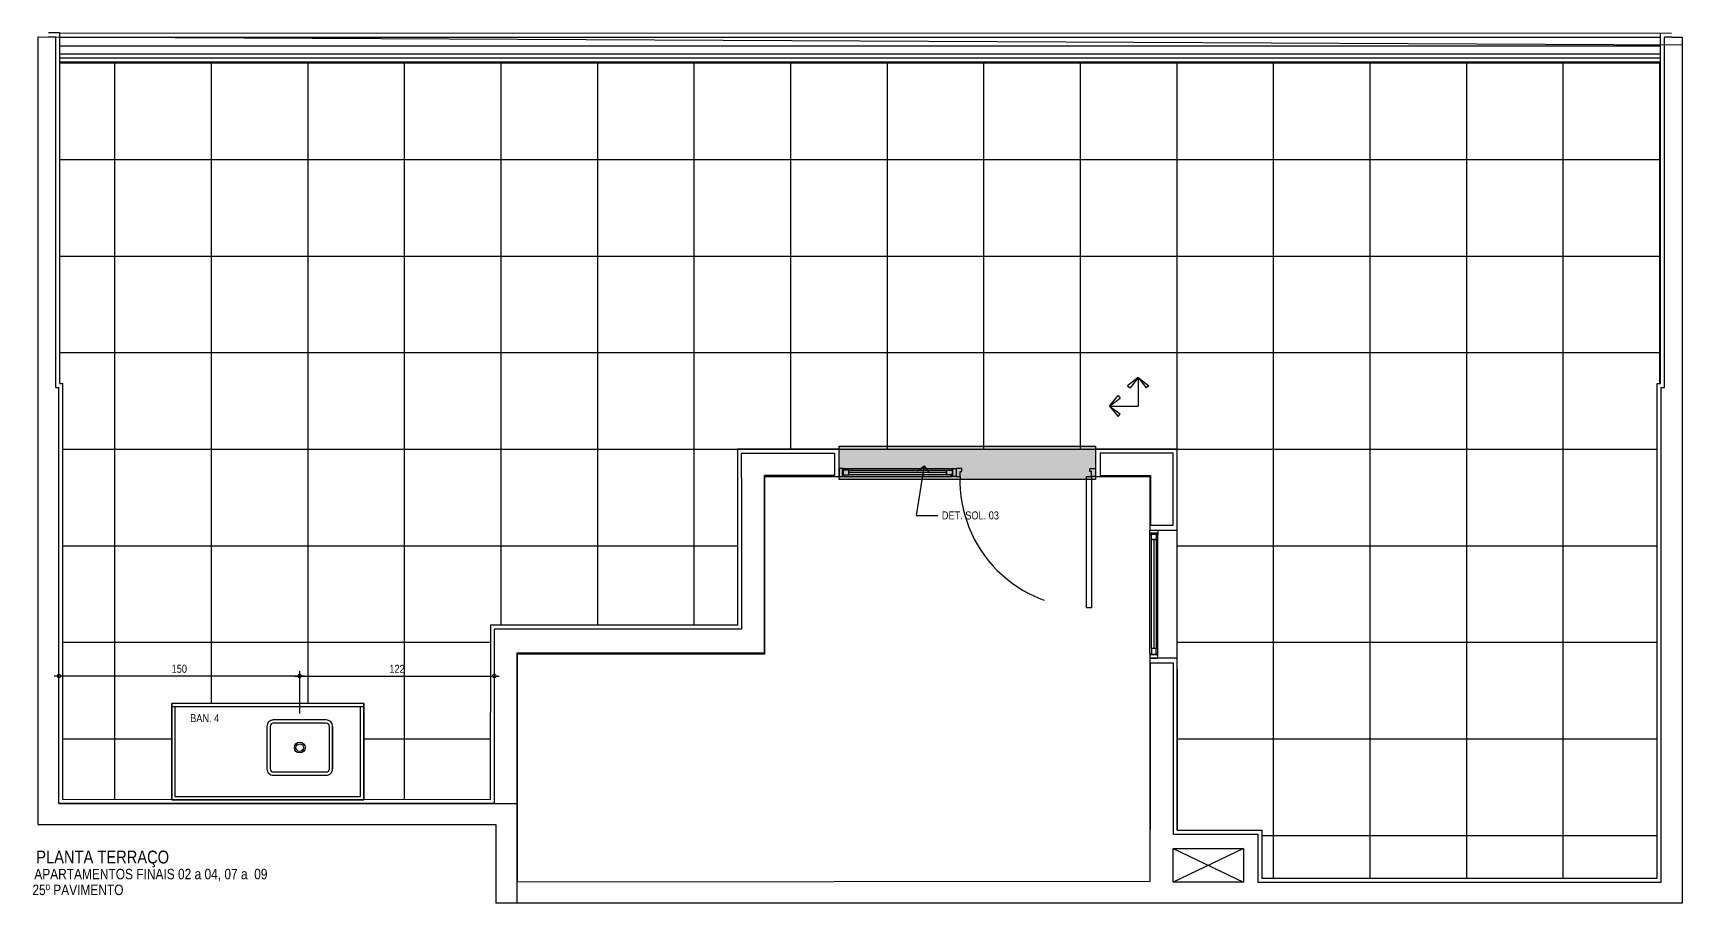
# Model space of a CAD drawing. Header units: metres. Extents: x 3 to 168, y -142 to 28.
# Drawn here: x 102.49 to 112.79, y -28.17 to -22.73 of the extents above; entities that cross this region are included whole.
import ezdxf
from ezdxf import colors
from ezdxf.entities.mleader import LeaderData, LeaderLine
from ezdxf.math import Vec2, Vec3

# ---------------------------------------------------------------- set-up
doc = ezdxf.new("R2010")
doc.units = ezdxf.units.M
doc.linetypes.add('DASHEDX2', pattern=[1.5, 1, -0.5])
for name, color, linetype in [('ARQ-ALV ACAB', 4, 'Continuous'), ('ARQ-ALV OSSO', 5, 'Continuous'), ('ARQ-AUX', 7, 'Continuous'), ('ARQ-AUX1', 1, 'Continuous'), ('ARQ-AUX2', 2, 'Continuous'), ('ARQ-CAX @ 1', 1, 'Continuous'), ('ARQ-CERÂMICA', 7, 'Continuous'), ('ARQ-DIM', 2, 'Continuous'), ('ARQ-HID', 2, 'Continuous'), ('ARQ-PRJ', 7, 'DASHEDX2'), ('ARQ-SIM', 1, 'Continuous'), ('ARQ-TXT', 2, 'Continuous')]:
    doc.layers.add(name, color=color, linetype=linetype)
doc.styles.add('Adesa', font='ARIALN.TTF')
doc.dimstyles.new('ADESA 1-0025', dxfattribs={"dimtxt": 0.05, "dimasz": 0.045, "dimexe": 0.03, "dimexo": 0.04, "dimgap": 0.02, "dimtad": 1, "dimtoh": 1, "dimdec": 0, "dimlfac": 100, "dimzin": 4, "dimtxsty": 'Adesa', "dimblk": 'DOTSMALL', "dimcen": 1, "dimdle": 0.03, "dimclrd": 1, "dimclre": 1, "dimclrt": 256, "dimazin": 1, "dimtm": 1e-09, "dimtfac": 1, "dimtdec": 0, "dimtix": 1, "dimtmove": 2, "dimatfit": 0, "dimldrblk": 'DOTSMALL', "dimfxl": 0.8, "dimtvp": 2, "dimtolj": 1, "dimtzin": 0, "dimarcsym": 0})

# ---------------------------------------------------------------- blocks, each defined once
blk = doc.blocks.new('00002ITA-AIT-PR-008-BSE-PLA-TIP-R00$0$Cuba 1')
blk.add_line((0.205, 0.305), (0.205, 0.04))
for points in [[(0.165, 0, 0.4142136), (0.205, 0.04), (0.205, 0.305, 0.4142136), (0.165, 0.345), (-0.165, 0.345, 0.4142136), (-0.205, 0.305), (-0.205, 0.04, 0.4142136), (-0.165, 0)], [(-0.165, 0.02), (0.165, 0.02, 0.4142136), (0.185, 0.04), (0.185, 0.305, 0.4142136), (0.165, 0.325), (-0.165, 0.325, 0.4142136), (-0.185, 0.305), (-0.185, 0.04, 0.4142136)]]:
    blk.add_lwpolyline(points, format="xyb", close=True)
for radius in [0.0337, 0.0237]:
    blk.add_circle((0, 0.1725), radius)
blk = doc.blocks.new('*U25')
at = {"linetype": 'Continuous'}
blk.add_lwpolyline([(0, 0), (0, 0.6), (-1.2, 0.6), (-1.2, 0)], dxfattribs=at)
at = {"lineweight": -2}
for points in [[(-1.2, 0), (-1.2, 0.6), (0, 0.6), (0, 0)], [(-1.18, 0.02), (-1.18, 0.58), (-0.02, 0.58), (-0.02, 0.02)], [(0, 0.02), (-1.2, 0.02)], [(0, 0), (-1.2, 0)]]:
    blk.add_lwpolyline(points, dxfattribs=at)
at = {"lineweight": -2, "extrusion": (0, 0, -1), "zscale": -1, "rotation": 180}
blk.add_blockref('00002ITA-AIT-PR-008-BSE-PLA-TIP-R00$0$Cuba 1', (0.4, 0.447), dxfattribs=at)
blk = doc.blocks.new('*U121')
for points in [[(0, 0), (0, 0.82), (0.03, 0.82), (0.03, 0)], [(-0.025, 0), (0, 0), (0, -0.03), (0.01, -0.03), (0.01, -0.05), (-0.025, -0.05), (-0.025, 0)], [(0.845, 0), (0.82, 0), (0.82, -0.03), (0.81, -0.03), (0.81, -0.05), (0.845, -0.05), (0.845, 0)]]:
    blk.add_lwpolyline(points, close=True)
at = {"layer": 'ARQ-PRJ'}
blk.add_arc((0.024, 0.024), 0.797, 358.2599, 91.7013, dxfattribs=at)
blk = doc.blocks.new('*U127')
at = {"color": 0, "linetype": 'ByBlock', "ltscale": 0.5}
for points in [[(0.02, -0.045), (0.02, -0.045), (0.02, -0.045), (0.02, -0.045), (0.02, -0.045), (0.02, -0.045), (0.02, -0.045), (0.02, -0.045), (0.02, -0.045), (0.03, -0.045), (0.03, -0.05), (0, -0.05), (0, 0), (0.03, 0), (0.03, -0.005), (0.02, -0.005), (0.02, -0.045)], [(0.71, -0.045), (0.71, -0.045), (0.71, -0.045), (0.71, -0.045), (0.71, -0.045), (0.71, -0.045), (0.71, -0.045), (0.71, -0.045), (0.71, -0.045), (0.7, -0.045), (0.7, -0.05), (0.73, -0.05), (0.73, 0), (0.7, 0), (0.7, -0.005), (0.71, -0.005), (0.71, -0.045)], [(0.025, -0.01), (0.06, -0.01), (0.06, -0.04), (0.025, -0.04)], [(0.705, -0.01), (0.67, -0.01), (0.67, -0.04), (0.705, -0.04)]]:
    blk.add_lwpolyline(points, close=True, dxfattribs=at)
at = {"color": 8, "linetype": 'ByBlock', "ltscale": 0.5}
for points in [[(0.7, 0), (0.03, 0)], [(0.7, -0.05), (0.03, -0.05)]]:
    blk.add_lwpolyline(points, dxfattribs=at)
at = {"color": 7, "linetype": 'ByBlock', "ltscale": 0.5}
blk.add_lwpolyline([(0.67, -0.01), (0.67, -0.04), (0.06, -0.04), (0.06, -0.01)], close=True, dxfattribs=at)
blk.add_lwpolyline([(0.06, -0.025), (0.67, -0.025)], dxfattribs=at)
blk = doc.blocks.new('*U118')
at = {"color": 0, "linetype": 'ByBlock', "ltscale": 0.5}
for points in [[(0.02, -0.045), (0.02, -0.045), (0.02, -0.045), (0.02, -0.045), (0.02, -0.045), (0.02, -0.045), (0.02, -0.045), (0.02, -0.045), (0.02, -0.045), (0.03, -0.045), (0.03, -0.05), (0, -0.05), (0, 0), (0.03, 0), (0.03, -0.005), (0.02, -0.005), (0.02, -0.045)], [(0.78, -0.045), (0.78, -0.045), (0.78, -0.045), (0.78, -0.045), (0.78, -0.045), (0.78, -0.045), (0.78, -0.045), (0.78, -0.045), (0.78, -0.045), (0.77, -0.045), (0.77, -0.05), (0.8, -0.05), (0.8, 0), (0.77, 0), (0.77, -0.005), (0.78, -0.005), (0.78, -0.045)], [(0.025, -0.01), (0.06, -0.01), (0.06, -0.04), (0.025, -0.04)], [(0.775, -0.01), (0.74, -0.01), (0.74, -0.04), (0.775, -0.04)]]:
    blk.add_lwpolyline(points, close=True, dxfattribs=at)
at = {"color": 8, "linetype": 'ByBlock', "ltscale": 0.5}
for points in [[(0.77, 0), (0.03, 0)], [(0.77, -0.05), (0.03, -0.05)]]:
    blk.add_lwpolyline(points, dxfattribs=at)
at = {"color": 7, "linetype": 'ByBlock', "ltscale": 0.5}
blk.add_lwpolyline([(0.74, -0.01), (0.74, -0.04), (0.06, -0.04), (0.06, -0.01)], close=True, dxfattribs=at)
blk.add_lwpolyline([(0.06, -0.025), (0.74, -0.025)], dxfattribs=at)
blk = doc.blocks.new('_DotSmall')
at = {"color": 0, "linetype": 'ByBlock', "const_width": 0.5}
blk.add_lwpolyline([(-0.0625, 0, 1), (0.0625, 0, 1)], format="xyb", close=True, dxfattribs=at)
blk = doc.blocks.new('*D128')
at = {"layer": 'ARQ-DIM', "color": 1, "lineweight": -2, "transparency": 16777216}
for p, q in [((104.123, -26.747), (105.399, -26.747)), ((104.153, -26.982), (104.153, -26.717)), ((105.369, -26.982), (105.369, -26.717))]:
    blk.add_line(p, q, dxfattribs=at)
at = {"layer": 'Defpoints', "color": 0, "transparency": 16777216}
for p in [(105.369, -26.747), (104.153, -27.022), (105.369, -27.022)]:
    blk.add_point(p, dxfattribs=at)
at = {"layer": 'ARQ-DIM', "color": 1, "lineweight": -2, "transparency": 16777216, "xscale": 0.045, "yscale": 0.045, "zscale": 0.045, "rotation": 180}
blk.add_blockref('_DotSmall', (104.153, -26.747), dxfattribs=at)
at = {"layer": 'ARQ-DIM', "color": 1, "lineweight": -2, "transparency": 16777216, "xscale": 0.045, "yscale": 0.045, "zscale": 0.045}
blk.add_blockref('_DotSmall', (105.369, -26.747), dxfattribs=at)
at = {"layer": 'ARQ-DIM', "transparency": 16777216, "insert": (104.761, -26.702), "char_height": 0.05, "attachment_point": 5, "style": 'Adesa'}
blk.add_mtext('\\A1;122', dxfattribs=at)
blk = doc.blocks.new('*D129')
at = {"layer": 'ARQ-DIM', "color": 1, "lineweight": -2, "transparency": 16777216}
for p, q in [((104.183, -26.747), (102.619, -26.747)), ((102.649, -26.982), (102.649, -26.717)), ((104.153, -26.982), (104.153, -26.717))]:
    blk.add_line(p, q, dxfattribs=at)
at = {"layer": 'Defpoints', "color": 0, "transparency": 16777216}
for p in [(102.649, -26.747), (102.649, -27.022), (104.153, -27.022)]:
    blk.add_point(p, dxfattribs=at)
at = {"layer": 'ARQ-DIM', "color": 1, "lineweight": -2, "transparency": 16777216, "xscale": 0.045, "yscale": 0.045, "zscale": 0.045, "rotation": 180}
blk.add_blockref('_DotSmall', (102.649, -26.747), dxfattribs=at)
at = {"layer": 'ARQ-DIM', "color": 1, "lineweight": -2, "transparency": 16777216, "xscale": 0.045, "yscale": 0.045, "zscale": 0.045}
blk.add_blockref('_DotSmall', (104.153, -26.747), dxfattribs=at)
at = {"layer": 'ARQ-DIM', "transparency": 16777216, "insert": (103.401, -26.702), "char_height": 0.05, "attachment_point": 5, "style": 'Adesa'}
blk.add_mtext('\\A1;150', dxfattribs=at)
blk = doc.blocks.new('Seta para pag.piso')
for p, q in [((0, 0.1126), (-0.0418, 0.0796)), ((-0.0418, 0.0796), (-0.0312, 0.0715)), ((0, 0.1126), (-0.0312, 0.0715)), ((0, 0.1126), (0, 0)), ((0, 0.1126), (0.0418, 0.0795)), ((0, 0.1126), (0.0312, 0.0715)), ((0.0418, 0.0795), (0.0312, 0.0715)), ((-0.1126, 0), (-0.0795, 0.0418)), ((-0.1126, 0), (-0.0715, 0.0312)), ((-0.1126, 0), (0, 0)), ((-0.1126, 0), (-0.0796, -0.0418)), ((-0.1126, 0), (-0.0715, -0.0312)), ((-0.0795, 0.0418), (-0.0715, 0.0312)), ((-0.0796, -0.0418), (-0.0715, -0.0312))]:
    blk.add_line(p, q)
blk = doc.blocks.new('_Open90')
at = {"color": 0, "linetype": 'ByBlock', "lineweight": -2}
for p, q in [((0, 0), (-1, 0)), ((-0.5, 0.5), (0, 0)), ((0, 0), (-0.5, -0.5))]:
    blk.add_line(p, q, dxfattribs=at)
blk = doc.blocks.new('AREAS MOLHADAS')
at = {"layer": 'ARQ-AUX1'}
h = blk.add_hatch(color=254, dxfattribs=at)
h.dxf.hatch_style = 1
h.paths.add_polyline_path([(107.5239, -25.3102), (109.1239, -25.3102), (109.1239, -25.5202), (107.5239, -25.5202)])
at = {"layer": 'ARQ-CERÂMICA'}
h = blk.add_hatch(dxfattribs=at)
h.set_pattern_fill('NET', color=256, scale=0.19)
h.set_pattern_definition([(0, (109.6339, -25.33016), (0, 0.60325), []), (90, (109.6339, -25.33016), (-0.60325, 4e-17), [])])
h.paths.add_polyline_path([(112.6538, -22.9101), (102.6539, -22.9101), (102.6538, -24.8055), (102.6538, -24.9201), (102.6738, -24.9201), (102.6738, -27.5186), (103.3532, -27.519), (103.3532, -26.9196), (104.5532, -26.9196), (104.5532, -27.5196), (105.3437, -27.5201), (105.344, -26.4301), (106.8889, -26.4286), (106.8889, -25.3302), (107.5239, -25.3302), (107.5239, -25.3302), (109.1239, -25.3302), (109.6339, -25.3302), (109.6339, -25.8351), (109.6339, -26.6351), (109.6339, -26.6351), (109.6339, -26.7052), (109.6339, -27.7101), (110.1639, -27.7101), (110.1639, -28.0101), (112.6338, -28.0101), (112.6338, -24.9201), (112.6538, -24.9201)])
at = {"layer": 'ARQ-ALV ACAB'}
for p, q in [((102.6538, -22.73, 0), (112.7239, -22.7302)), ((112.6538, -24.9201, 0), (112.6538, -22.7302, 0)), ((102.6539, -22.9101), (112.6538, -22.9101, 0)), ((102.6738, -27.5186), (102.6738, -24.9201)), ((107.5239, -25.3302), (106.8889, -25.3302)), ((106.8889, -25.3302), (106.8889, -26.4286)), ((107.5239, -25.5002), (107.5239, -25.3302)), ((107.0589, -26.6087), (107.0589, -25.5002)), ((107.0589, -25.5002), (107.5239, -25.5002)), ((105.344, -26.4301), (105.3437, -27.5201)), ((106.8889, -26.4286), (105.344, -26.4301)), ((105.5138, -26.6102), (107.0589, -26.6087)), ((105.5138, -28.0351), (105.5138, -26.6102)), ((109.6339, -26.6351), (109.4639, -26.6351)), ((109.4639, -26.6351), (109.4639, -26.8102)), ((109.6339, -26.7052), (109.6339, -26.6351)), ((109.4639, -26.8102), (109.4639, -28.0301)), ((105.3437, -27.5201), (102.6738, -27.5186)), ((109.4639, -28.0301), (105.5138, -28.0351))]:
    blk.add_line(p, q, dxfattribs=at)
for points in [[(102.6538, -24.9201), (102.6538, -24.8055), (102.6539, -22.73), (102.5838, -22.73)], [(102.6538, -24.9201), (102.6738, -24.9201)], [(109.6339, -26.7052), (109.6339, -27.7101), (110.1639, -27.7101), (110.1639, -28.0101), (112.6338, -28.0101), (112.6338, -24.9201)], [(112.6338, -24.9201), (112.6538, -24.9201)], [(109.6339, -25.3302), (109.1239, -25.3302), (109.1239, -25.5002), (109.4639, -25.5002), (109.4639, -25.8351), (109.6339, -25.8351), (109.6339, -25.3302)]]:
    blk.add_lwpolyline(points, dxfattribs=at)
at = {"layer": 'ARQ-ALV OSSO'}
for p, q in [((112.7239, -22.7552), (112.6788, -22.7552)), ((112.6788, -24.9451, 0), (112.6788, -22.7552, 0)), ((112.6588, -28.0351), (112.6588, -24.9451)), ((106.9139, -25.5085), (106.9139, -25.3552)), ((106.9139, -25.3552), (107.4939, -25.3552)), ((107.4939, -25.3552), (107.4939, -25.4952)), ((106.9139, -25.5085), (106.9139, -26.4537)), ((107.4939, -25.4952), (107.0539, -25.4952)), ((107.0539, -25.4952), (107.0539, -26.6037, 0)), ((106.9139, -26.4537), (105.3688, -26.4552)), ((107.0539, -26.6037, 0), (105.5088, -26.6052, 0)), ((105.5088, -26.6052, 0), (105.5088, -28.0352)), ((109.4689, -26.8052), (109.4689, -26.6651)), ((109.4689, -26.6651), (109.6089, -26.6651)), ((109.6089, -26.6651), (109.6089, -26.7052)), ((109.4689, -27.7052), (109.4689, -26.8052))]:
    blk.add_line(p, q, dxfattribs=at)
for points in [[(102.5188, -27.6737), (102.5188, -22.7546), (112.7889, -22.8038)], [(102.6288, -24.9451), (102.6288, -24.8055), (102.6288, -24.8055), (102.6288, -22.7552), (102.5838, -22.755), (102.5838, -22.755)], [(112.7239, -22.7552), (112.7889, -22.7552), (112.7889, -28.0351), (112.7889, -28.1651), (105.3788, -28.1651)], [(102.6288, -24.9451), (102.6488, -24.9451)], [(105.3688, -26.4552), (105.3688, -27.5444), (102.6488, -27.543), (102.6488, -24.9455), (102.6488, -24.9455), (102.6488, -24.9451)], [(112.6588, -24.9451), (112.6788, -24.9451)], [(109.6089, -25.5052), (109.6089, -25.3552), (109.1539, -25.3552), (109.1539, -25.4952), (109.4689, -25.4952), (109.4689, -25.8052), (109.6089, -25.8051), (109.6089, -25.5052)], [(109.6089, -26.7052), (109.6089, -27.7351), (110.1389, -27.7351), (110.1389, -28.0351), (112.6588, -28.0351)], [(102.6488, -27.5437), (105.5088, -27.5437), (105.5088, -28.1651)], [(102.5188, -27.6737), (105.3788, -27.6737), (105.3788, -28.1651)]]:
    blk.add_lwpolyline(points, dxfattribs=at)
at = {"layer": 'ARQ-ALV OSSO', "elevation": 0}
blk.add_lwpolyline([(110.0489, -28.0351), (109.6089, -28.0351), (109.6089, -27.8251), (110.0489, -27.8251), (110.0489, -28.0351)], dxfattribs=at)
at = {"layer": 'ARQ-AUX'}
for p, q in [((102.6539, -22.7553, 0), (112.6538, -22.7553, 0)), ((102.6539, -22.8851), (112.6538, -22.8851, 0))]:
    blk.add_line(p, q, dxfattribs=at)
at = {"layer": 'ARQ-AUX', "elevation": 0}
blk.add_lwpolyline([(109.6339, -26.6351), (109.6339, -25.8351)], dxfattribs=at)
at = {"layer": 'ARQ-AUX1'}
blk.add_lwpolyline([(107.5239, -25.3302), (107.5239, -25.3102), (109.1239, -25.3102)], dxfattribs=at)
blk.add_lwpolyline([(107.5239, -25.3102), (109.1239, -25.3102), (109.1239, -25.5202), (107.5239, -25.5202)], close=True, dxfattribs=at)
at = {"layer": 'ARQ-AUX2'}
for p, q in [((102.6488, -22.7553), (102.6488, -22.7553)), ((102.6539, -22.8103, 0), (112.6538, -22.8103, 0)), ((102.6539, -22.8603, 0), (112.6538, -22.8603, 0))]:
    blk.add_line(p, q, dxfattribs=at)
at = {"layer": 'ARQ-PRJ'}
blk.add_line((106.9989, -26.6088, 0), (106.9489, -26.6088, 0), dxfattribs=at)
at = {"layer": 'ARQ-SIM', "elevation": 0}
for points in [[(110.0489, -27.8251), (109.6089, -28.0351)], [(109.6089, -27.8251), (110.0489, -28.0351)]]:
    blk.add_lwpolyline(points, dxfattribs=at)
at = {"layer": 'ARQ-CAX @ 1'}
for name, p, rotation in [('*U127', (108.2539, -25.5002), 180), ('*U121', (109.0989, -25.5002), 180), ('*U118', (109.5139, -25.8351, 0), 270)]:
    blk.add_blockref(name, p, dxfattribs=dict(at, rotation=rotation))
at = {"layer": 'ARQ-CERÂMICA', "xscale": 1.58230973583663, "yscale": 1.58230973583663, "zscale": 1.58230973583663}
blk.add_blockref('Seta para pag.piso', (109.3913, -25.0603), dxfattribs=at)
at = {"layer": 'ARQ-HID', "extrusion": (0, 0, -1), "zscale": -1, "rotation": 180}
blk.add_blockref('*U25', (-104.5532, -26.9196), dxfattribs=at)
at = {"layer": 'ARQ-TXT', "ltscale": 0.5, "style": 'Adesa'}
blk.add_text('PLANTA TERRAÇO', height=0.08, dxfattribs=at).set_placement((102.5072, -27.9178))
at = {"layer": 'ARQ-TXT', "style": 'Adesa'}
for s, p in [('APARTAMENTOS FINAIS 02 a 04, 07 a  09', (102.4951, -28.0166, 108.9697)), ('25º PAVIMENTO', (102.483, -28.1154, 217.9394))]:
    blk.add_text(s, height=0.065, dxfattribs=at).set_placement(p)
at = {"layer": 'ARQ-TXT', "insert": (103.469, -26.9853), "char_height": 0.05, "attachment_point": 1, "style": 'Adesa'}
blk.add_mtext_dynamic_manual_height_columns('BAN. 4', width=0.217295, gutter_width=1, heights=[0], dxfattribs=at)
at = {"layer": 'ARQ-DIM'}
for base, p2, picture, middle in [((102.6488, -26.7475), (102.6488, -27.0221), '*D129', (103.401, -26.702)), ((105.3688, -26.7475), (105.3688, -27.0221), '*D128', (104.761, -26.7024))]:
    dim = blk.add_linear_dim(base=base, p1=(104.1532, -27.0221), p2=p2, dimstyle='ADESA 1-0025', dxfattribs=at)
    dim.commit()
    dim.dimension.update_dxf_attribs({"geometry": picture, "text_midpoint": middle})
at = {"layer": 'ARQ-SIM'}
ml = blk.add_multileader_mtext('Standard', dxfattribs=at)
ml.set_content('DET. SOL. 03', color=2, style='Adesa')
ml.set_leader_properties(color=256)
ml.set_arrow_properties(name='OPEN90')
ml.build(insert=Vec2(0, 0))
ml.multileader.update_dxf_attribs({"text_left_attachment_type": 2, "text_right_attachment_type": 2, "dogleg_length": 0.2, "arrow_head_size": 0.075})
ctx = ml.context
ctx.base_point, ctx.char_height, ctx.arrow_head_size, ctx.landing_gap_size, ctx.plane_origin = Vec3(108.1398, -25.7446, 0), 0.05, 0.075, 0.025, Vec3(107.9845, -25.9521, 0)
ctx.left_attachment, ctx.right_attachment = 2, 2
notes = []
notes.append((ctx, [(0, (1, 1, 0), (108.004, -25.7446, 0), (1, 0), 0.1358, [(0, [(108.0548, -25.434, 0)], 0, [])])]))
ctx.mtext.insert, ctx.mtext.flow_direction = Vec3(108.1648, -25.7187, 0), 5
for ctx, leaders in notes:
    for number, flags, end, landing, length, lines in leaders:
        leader = LeaderData()
        leader.index, (leader.has_last_leader_line, leader.has_dogleg_vector, leader.attachment_direction) = number, flags
        leader.last_leader_point, leader.dogleg_vector, leader.dogleg_length = Vec3(end), Vec3(landing), length
        for number, points, colour, breaks in lines:
            line = LeaderLine()
            line.index, line.vertices, line.color, line.breaks = number, Vec3.list(points), colors.encode_raw_color(colour), breaks
            leader.lines.append(line)
        ctx.leaders.append(leader)

msp = doc.modelspace()

# ---------------------------------------------------------------- block references
msp.add_blockref('AREAS MOLHADAS', (0, 0))

doc.saveas('drawing.dxf')
